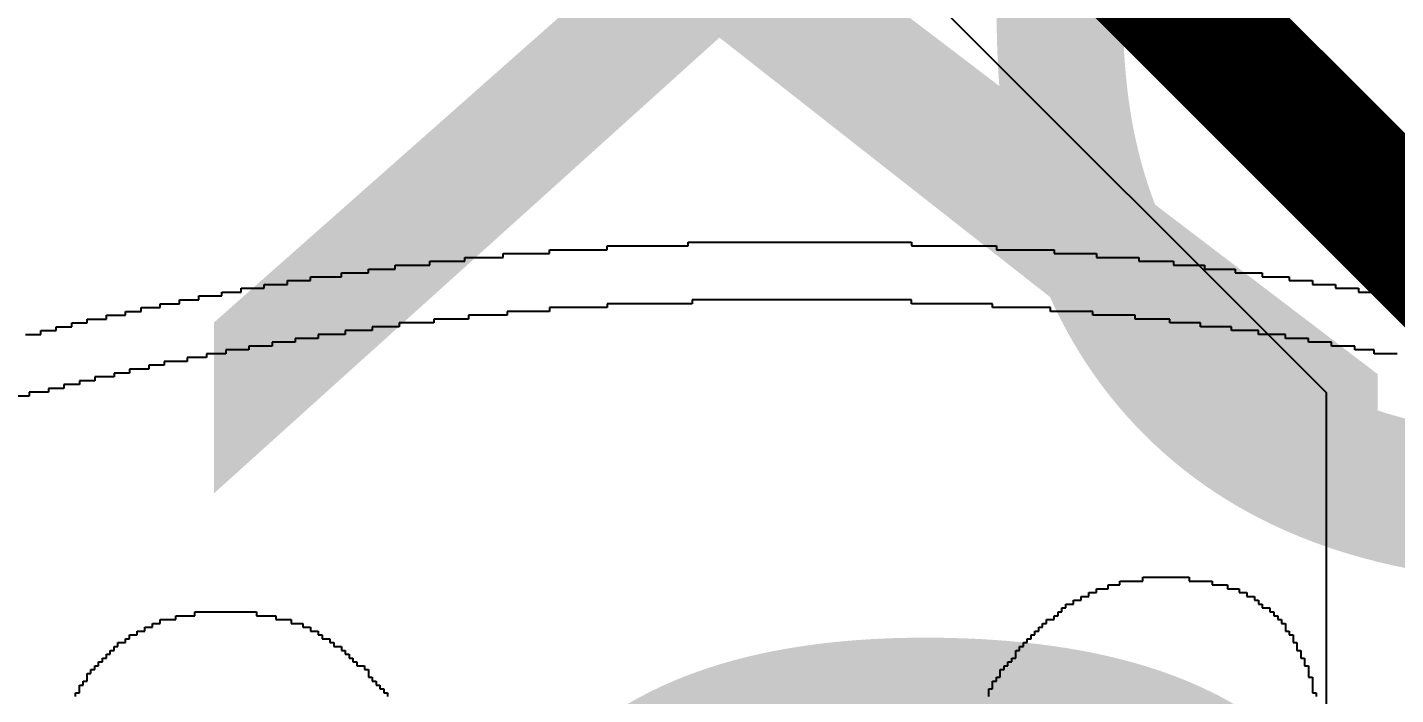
# Model space of a CAD drawing. Header units: millimetres. Extents: x 38.3 to 116.8, y 314 to 397.1.
# Drawn here: x 96.796 to 100.324, y 385.881 to 387.602 of the extents above; entities that cross this region are included whole.
import ezdxf

# ---------------------------------------------------------------- set-up
doc = ezdxf.new("R2010")
doc.units = ezdxf.units.MM
for name, color, linetype in [('BottomOverlay', 54, 'Continuous'), ('TopLayer', 1, 'Continuous'), ('TopOverlay', 2, 'Continuous')]:
    doc.layers.add(name, color=color, linetype=linetype)

# ---------------------------------------------------------------- blocks, each defined once
blk = doc.blocks.new('4S6TMP_L____85')
at = {"layer": 'TopOverlay'}
for p, q in [((-0.4333, 8.3241), (-0.4333, 8.3341)), ((-0.4333, 8.3341), (0.1429, 8.3341)), ((0.1429, 8.3341), (0.1429, 8.3241)), ((-1.0094, 8.2844), (-1.0094, 8.2943)), ((-1.0094, 8.2943), (-0.9101, 8.2943)), ((-0.9101, 8.2943), (-0.9101, 8.3043)), ((-0.9101, 8.3043), (-0.7909, 8.3043)), ((-0.7909, 8.3043), (-0.7909, 8.3142)), ((-0.7909, 8.3142), (-0.6419, 8.3142)), ((-0.6419, 8.3142), (-0.6419, 8.3241)), ((-0.6419, 8.3241), (-0.4333, 8.3241)), ((0.1429, 8.3241), (0.3614, 8.3241)), ((0.3614, 8.3241), (0.3614, 8.3142)), ((0.3614, 8.3142), (0.5104, 8.3142)), ((0.5104, 8.3142), (0.5104, 8.3043)), ((0.5104, 8.3043), (0.6197, 8.3043)), ((0.6197, 8.3043), (0.6197, 8.2943)), ((0.6197, 8.2943), (0.729, 8.2943)), ((0.729, 8.2943), (0.729, 8.2844)), ((-1.2578, 8.2546), (-1.2578, 8.2645)), ((-1.2578, 8.2645), (-1.1883, 8.2645)), ((-1.1883, 8.2645), (-1.1883, 8.2745)), ((-1.1883, 8.2745), (-1.0989, 8.2745)), ((-1.0989, 8.2745), (-1.0989, 8.2844)), ((-1.0989, 8.2844), (-1.0094, 8.2844)), ((0.729, 8.2844), (0.8184, 8.2844)), ((0.8184, 8.2844), (0.8184, 8.2745)), ((0.8184, 8.2745), (0.8979, 8.2745)), ((0.8979, 8.2745), (0.8979, 8.2645)), ((0.8979, 8.2645), (0.9773, 8.2645)), ((0.9773, 8.2645), (0.9773, 8.2546)), ((-1.526, 8.2149), (-1.526, 8.2248)), ((-1.526, 8.2248), (-1.4664, 8.2248)), ((-1.4664, 8.2248), (-1.4664, 8.2347)), ((-1.4664, 8.2347), (-1.4068, 8.2347)), ((-1.4068, 8.2347), (-1.4068, 8.2447)), ((-1.4068, 8.2447), (-1.3273, 8.2447)), ((-1.3273, 8.2447), (-1.3273, 8.2546)), ((-1.3273, 8.2546), (-1.2578, 8.2546)), ((0.9773, 8.2546), (1.0469, 8.2546)), ((1.0469, 8.2546), (1.0469, 8.2447)), ((1.0469, 8.2447), (1.1164, 8.2447)), ((1.1164, 8.2447), (1.1164, 8.2347)), ((1.1164, 8.2347), (1.176, 8.2347)), ((1.176, 8.2347), (1.176, 8.2248)), ((1.176, 8.2248), (1.2356, 8.2248)), ((1.2356, 8.2248), (1.2356, 8.2149)), ((-1.7446, 8.1751), (-1.7446, 8.1851)), ((-1.7446, 8.1851), (-1.6949, 8.1851)), ((-1.6949, 8.1851), (-1.6949, 8.195)), ((-1.6949, 8.195), (-1.6353, 8.195)), ((-1.6353, 8.195), (-1.6353, 8.2049)), ((-1.6353, 8.2049), (-1.5856, 8.2049)), ((-1.5856, 8.2049), (-1.5856, 8.2149)), ((-1.5856, 8.2149), (-1.526, 8.2149)), ((0.1429, 8.1851), (-0.4233, 8.1851)), ((-0.4233, 8.1851), (-0.4233, 8.1751)), ((0.1429, 8.1751), (0.1429, 8.1851)), ((1.2356, 8.2149), (1.2952, 8.2149)), ((1.2952, 8.2149), (1.2952, 8.2049)), ((1.2952, 8.2049), (1.3548, 8.2049)), ((1.3548, 8.2049), (1.3548, 8.195)), ((1.3548, 8.195), (1.4045, 8.195)), ((-1.8836, 8.1453), (-1.8836, 8.1553)), ((-1.8836, 8.1553), (-1.8439, 8.1553)), ((-1.8439, 8.1553), (-1.8439, 8.1652)), ((-1.8439, 8.1652), (-1.7942, 8.1652)), ((-1.7942, 8.1652), (-1.7942, 8.1751)), ((-1.7942, 8.1751), (-1.7446, 8.1751)), ((-0.7909, 8.1553), (-0.9002, 8.1553)), ((-0.9002, 8.1553), (-0.9002, 8.1453)), ((-0.6419, 8.1652), (-0.7909, 8.1652)), ((-0.7909, 8.1652), (-0.7909, 8.1553)), ((-0.4233, 8.1751), (-0.6419, 8.1751)), ((-0.6419, 8.1751), (-0.6419, 8.1652)), ((0.3515, 8.1751), (0.1429, 8.1751)), ((0.3515, 8.1652), (0.3515, 8.1751)), ((0.5005, 8.1652), (0.3515, 8.1652)), ((0.5005, 8.1553), (0.5005, 8.1652)), ((0.6098, 8.1553), (0.5005, 8.1553)), ((0.6098, 8.1453), (0.6098, 8.1553)), ((-2.0624, 8.1056), (-2.0624, 8.1155)), ((-2.0624, 8.1155), (-2.0227, 8.1155)), ((-2.0227, 8.1155), (-2.0227, 8.1255)), ((-2.0227, 8.1255), (-1.983, 8.1255)), ((-1.983, 8.1255), (-1.983, 8.1354)), ((-1.983, 8.1354), (-1.9333, 8.1354)), ((-1.9333, 8.1354), (-1.9333, 8.1453)), ((-1.9333, 8.1453), (-1.8836, 8.1453)), ((-1.1783, 8.1155), (-1.2479, 8.1155)), ((-1.2479, 8.1155), (-1.2479, 8.1056)), ((-1.0889, 8.1255), (-1.1783, 8.1255)), ((-1.1783, 8.1255), (-1.1783, 8.1155)), ((-0.9995, 8.1354), (-1.0889, 8.1354)), ((-1.0889, 8.1354), (-1.0889, 8.1255)), ((-0.9002, 8.1453), (-0.9995, 8.1453)), ((-0.9995, 8.1453), (-0.9995, 8.1354)), ((0.7191, 8.1453), (0.6098, 8.1453)), ((0.7191, 8.1354), (0.7191, 8.1453)), ((0.8085, 8.1354), (0.7191, 8.1354)), ((0.8085, 8.1255), (0.8085, 8.1354)), ((0.8879, 8.1255), (0.8085, 8.1255)), ((0.8879, 8.1155), (0.8879, 8.1255)), ((0.9674, 8.1155), (0.8879, 8.1155)), ((0.9674, 8.1056), (0.9674, 8.1155)), ((-2.1419, 8.0957), (-2.1022, 8.0957)), ((-2.1022, 8.0957), (-2.1022, 8.1056)), ((-2.1022, 8.1056), (-2.0624, 8.1056)), ((-1.3869, 8.0857), (-1.4465, 8.0857)), ((-1.4465, 8.0857), (-1.4465, 8.0758)), ((-1.3174, 8.0957), (-1.3869, 8.0957)), ((-1.3869, 8.0957), (-1.3869, 8.0857)), ((-1.2479, 8.1056), (-1.3174, 8.1056)), ((-1.3174, 8.1056), (-1.3174, 8.0957)), ((1.0369, 8.1056), (0.9674, 8.1056)), ((1.0369, 8.0957), (1.0369, 8.1056)), ((1.1065, 8.0957), (1.0369, 8.0957)), ((1.1065, 8.0857), (1.1065, 8.0957)), ((1.1661, 8.0857), (1.1065, 8.0857)), ((1.1661, 8.0758), (1.1661, 8.0857)), ((-1.6253, 8.046), (-1.675, 8.046)), ((-1.675, 8.046), (-1.675, 8.0361)), ((-1.5657, 8.0559), (-1.6253, 8.0559)), ((-1.6253, 8.0559), (-1.6253, 8.046)), ((-1.5061, 8.0659), (-1.5657, 8.0659)), ((-1.5657, 8.0659), (-1.5657, 8.0559)), ((-1.4465, 8.0758), (-1.5061, 8.0758)), ((-1.5061, 8.0758), (-1.5061, 8.0659)), ((1.2257, 8.0758), (1.1661, 8.0758)), ((1.2257, 8.0659), (1.2257, 8.0758)), ((1.2853, 8.0659), (1.2257, 8.0659)), ((1.2853, 8.0559), (1.2853, 8.0659)), ((1.335, 8.0559), (1.2853, 8.0559)), ((1.335, 8.046), (1.335, 8.0559)), ((1.3946, 8.046), (1.335, 8.046)), ((-1.7843, 8.0162), (-1.824, 8.0162)), ((-1.824, 8.0162), (-1.824, 8.0063)), ((-1.7247, 8.0261), (-1.7843, 8.0261)), ((-1.7843, 8.0261), (-1.7843, 8.0162)), ((-1.675, 8.0361), (-1.7247, 8.0361)), ((-1.7247, 8.0361), (-1.7247, 8.0261)), ((-1.9631, 7.9765), (-2.0028, 7.9765)), ((-2.0028, 7.9765), (-2.0028, 7.9665)), ((-1.9134, 7.9864), (-1.9631, 7.9864)), ((-1.9631, 7.9864), (-1.9631, 7.9765)), ((-1.8737, 7.9963), (-1.9134, 7.9963)), ((-1.9134, 7.9963), (-1.9134, 7.9864)), ((-1.824, 8.0063), (-1.8737, 8.0063)), ((-1.8737, 8.0063), (-1.8737, 7.9963)), ((-2.0823, 7.9467), (-2.132, 7.9467)), ((-2.132, 7.9467), (-2.132, 7.9367)), ((-2.0426, 7.9566), (-2.0823, 7.9566)), ((-2.0823, 7.9566), (-2.0823, 7.9467)), ((-2.0028, 7.9665), (-2.0426, 7.9665)), ((-2.0426, 7.9665), (-2.0426, 7.9566)), ((-2.132, 7.9367), (-2.1717, 7.9367)), ((0.6495, 7.44), (0.6495, 7.45)), ((0.6495, 7.45), (0.6793, 7.45)), ((0.6793, 7.45), (0.6793, 7.4599)), ((0.6793, 7.4599), (0.7389, 7.4599)), ((0.7389, 7.4599), (0.7389, 7.4698)), ((0.7389, 7.4698), (0.8581, 7.4698)), ((0.8581, 7.4698), (0.8581, 7.4599)), ((0.8581, 7.4599), (0.9177, 7.4599)), ((0.9177, 7.4599), (0.9177, 7.45)), ((0.9177, 7.45), (0.9575, 7.45)), ((0.9575, 7.45), (0.9575, 7.44)), ((0.5601, 7.4003), (0.5601, 7.4102)), ((0.5601, 7.4102), (0.58, 7.4102)), ((0.58, 7.4102), (0.58, 7.4202)), ((0.58, 7.4202), (0.5998, 7.4202)), ((0.5998, 7.4202), (0.5998, 7.4301)), ((0.5998, 7.4301), (0.6197, 7.4301)), ((0.6197, 7.4301), (0.6197, 7.44)), ((0.6197, 7.44), (0.6495, 7.44)), ((0.9575, 7.44), (0.9873, 7.44)), ((0.9873, 7.44), (0.9873, 7.4301)), ((0.9873, 7.4301), (1.0071, 7.4301)), ((1.0071, 7.4301), (1.0071, 7.4202)), ((1.0071, 7.4202), (1.027, 7.4202)), ((1.027, 7.4202), (1.027, 7.4102)), ((1.027, 7.4102), (1.0369, 7.4102)), ((1.0369, 7.4102), (1.0369, 7.4003)), ((-1.7048, 7.3705), (-1.7048, 7.3804)), ((-1.7048, 7.3804), (-1.5459, 7.3804)), ((-1.5459, 7.3804), (-1.5459, 7.3705)), ((0.5204, 7.3705), (0.5204, 7.3804)), ((0.5204, 7.3804), (0.5303, 7.3804)), ((0.5303, 7.3804), (0.5303, 7.3904)), ((0.5303, 7.3904), (0.5402, 7.3904)), ((0.5402, 7.3904), (0.5402, 7.4003)), ((0.5402, 7.4003), (0.5601, 7.4003)), ((1.0369, 7.4003), (1.0469, 7.4003)), ((1.0469, 7.4003), (1.0469, 7.3904)), ((1.0469, 7.3904), (1.0667, 7.3904)), ((1.0667, 7.3904), (1.0667, 7.3804)), ((1.0667, 7.3804), (1.0767, 7.3804)), ((1.0767, 7.3804), (1.0767, 7.3705)), ((-1.834, 7.3307), (-1.834, 7.3407)), ((-1.834, 7.3407), (-1.8141, 7.3407)), ((-1.8141, 7.3407), (-1.8141, 7.3506)), ((-1.8141, 7.3506), (-1.7942, 7.3506)), ((-1.7942, 7.3506), (-1.7942, 7.3606)), ((-1.7942, 7.3606), (-1.7545, 7.3606)), ((-1.7545, 7.3606), (-1.7545, 7.3705)), ((-1.7545, 7.3705), (-1.7048, 7.3705)), ((-1.5459, 7.3705), (-1.4962, 7.3705)), ((-1.4962, 7.3705), (-1.4962, 7.3606)), ((-1.4962, 7.3606), (-1.4565, 7.3606)), ((-1.4565, 7.3606), (-1.4565, 7.3506)), ((-1.4565, 7.3506), (-1.4267, 7.3506)), ((-1.4267, 7.3506), (-1.4267, 7.3407)), ((-1.4267, 7.3407), (-1.4068, 7.3407)), ((-1.4068, 7.3407), (-1.4068, 7.3307)), ((0.4707, 7.3307), (0.4707, 7.3407)), ((0.4707, 7.3407), (0.4806, 7.3407)), ((0.4806, 7.3407), (0.4806, 7.3506)), ((0.4806, 7.3506), (0.4906, 7.3506)), ((0.4906, 7.3506), (0.4906, 7.3606)), ((0.4906, 7.3606), (0.5104, 7.3606)), ((0.5104, 7.3606), (0.5104, 7.3705)), ((0.5104, 7.3705), (0.5204, 7.3705)), ((1.0767, 7.3705), (1.0866, 7.3705)), ((1.0866, 7.3705), (1.0866, 7.3606)), ((1.0866, 7.3606), (1.0965, 7.3606)), ((1.0965, 7.3606), (1.0965, 7.3506)), ((1.0965, 7.3506), (1.1065, 7.3506)), ((1.1065, 7.3506), (1.1065, 7.3407)), ((1.1065, 7.3407), (1.1065, 7.3307)), ((-1.8836, 7.3009), (-1.8836, 7.3109)), ((-1.8836, 7.3109), (-1.8737, 7.3109)), ((-1.8737, 7.3109), (-1.8737, 7.3208)), ((-1.8737, 7.3208), (-1.8538, 7.3208)), ((-1.8538, 7.3208), (-1.8538, 7.3307)), ((-1.8538, 7.3307), (-1.834, 7.3307)), ((-1.4068, 7.3307), (-1.3869, 7.3307)), ((-1.3869, 7.3307), (-1.3869, 7.3208)), ((-1.3869, 7.3208), (-1.377, 7.3208)), ((-1.377, 7.3208), (-1.377, 7.3109)), ((-1.377, 7.3109), (-1.3571, 7.3109)), ((-1.3571, 7.3109), (-1.3571, 7.3009)), ((0.4409, 7.3009), (0.4409, 7.3109)), ((0.4409, 7.3109), (0.4508, 7.3109)), ((0.4508, 7.3109), (0.4508, 7.3208)), ((0.4508, 7.3208), (0.4608, 7.3208)), ((0.4608, 7.3208), (0.4608, 7.3307)), ((0.4608, 7.3307), (0.4707, 7.3307)), ((1.1065, 7.3307), (1.1164, 7.3307)), ((1.1164, 7.3307), (1.1164, 7.3208)), ((1.1164, 7.3208), (1.1263, 7.3208)), ((1.1263, 7.3208), (1.1263, 7.3109)), ((1.1263, 7.3109), (1.1263, 7.3009)), ((-1.9333, 7.2612), (-1.9333, 7.2711)), ((-1.9333, 7.2711), (-1.9234, 7.2711)), ((-1.9234, 7.2711), (-1.9234, 7.2811)), ((-1.9234, 7.2811), (-1.9134, 7.2811)), ((-1.9134, 7.2811), (-1.9134, 7.291)), ((-1.9134, 7.291), (-1.9035, 7.291)), ((-1.9035, 7.291), (-1.9035, 7.3009)), ((-1.9035, 7.3009), (-1.8836, 7.3009)), ((-1.3571, 7.3009), (-1.3472, 7.3009)), ((-1.3472, 7.3009), (-1.3472, 7.291)), ((-1.3472, 7.291), (-1.3273, 7.291)), ((-1.3273, 7.291), (-1.3273, 7.2811)), ((-1.3273, 7.2811), (-1.3174, 7.2811)), ((-1.3174, 7.2811), (-1.3174, 7.2711)), ((-1.3174, 7.2711), (-1.3075, 7.2711)), ((-1.3075, 7.2711), (-1.3075, 7.2612)), ((0.4111, 7.2711), (0.4111, 7.2811)), ((0.4111, 7.2811), (0.421, 7.2811)), ((0.4111, 7.2612), (0.4111, 7.2711)), ((0.421, 7.2811), (0.421, 7.291)), ((0.421, 7.291), (0.431, 7.291)), ((0.431, 7.291), (0.431, 7.3009)), ((0.431, 7.3009), (0.4409, 7.3009)), ((1.1263, 7.3009), (1.1363, 7.3009)), ((1.1363, 7.3009), (1.1363, 7.291)), ((1.1363, 7.291), (1.1363, 7.2811)), ((1.1363, 7.2811), (1.1462, 7.2811)), ((1.1462, 7.2811), (1.1462, 7.2711)), ((1.1462, 7.2711), (1.1462, 7.2612)), ((-1.9631, 7.2314), (-1.9631, 7.2413)), ((-1.9631, 7.2413), (-1.9532, 7.2413)), ((-1.9532, 7.2413), (-1.9532, 7.2513)), ((-1.9532, 7.2513), (-1.9432, 7.2513)), ((-1.9432, 7.2513), (-1.9432, 7.2612)), ((-1.9432, 7.2612), (-1.9333, 7.2612)), ((-1.3075, 7.2612), (-1.2975, 7.2612)), ((-1.2975, 7.2612), (-1.2975, 7.2513)), ((-1.2975, 7.2513), (-1.2876, 7.2513)), ((-1.2876, 7.2513), (-1.2876, 7.2413)), ((-1.2876, 7.2413), (-1.2677, 7.2413)), ((-1.2677, 7.2413), (-1.2677, 7.2314)), ((0.3813, 7.2314), (0.3813, 7.2413)), ((0.3813, 7.2413), (0.3912, 7.2413)), ((0.3912, 7.2413), (0.3912, 7.2513)), ((0.3912, 7.2513), (0.4012, 7.2513)), ((0.4012, 7.2513), (0.4012, 7.2612)), ((0.4012, 7.2612), (0.4111, 7.2612)), ((1.1462, 7.2612), (1.1561, 7.2612)), ((1.1561, 7.2612), (1.1561, 7.2513)), ((1.1561, 7.2513), (1.1561, 7.2413)), ((1.1561, 7.2413), (1.1661, 7.2413)), ((1.1661, 7.2413), (1.1661, 7.2314)), ((-1.9929, 7.1917), (-1.9929, 7.2016)), ((-1.9929, 7.2016), (-1.983, 7.2016)), ((-1.983, 7.2115), (-1.983, 7.2215)), ((-1.983, 7.2215), (-1.973, 7.2215)), ((-1.983, 7.2016), (-1.983, 7.2115)), ((-1.973, 7.2215), (-1.973, 7.2314)), ((-1.973, 7.2314), (-1.9631, 7.2314)), ((-1.2677, 7.2314), (-1.2578, 7.2314)), ((-1.2578, 7.2314), (-1.2578, 7.2215)), ((-1.2578, 7.2215), (-1.2578, 7.2115)), ((-1.2578, 7.2115), (-1.2479, 7.2115)), ((-1.2479, 7.2115), (-1.2479, 7.2016)), ((-1.2479, 7.2016), (-1.2379, 7.2016)), ((-1.2379, 7.2016), (-1.2379, 7.1917)), ((0.3515, 7.1917), (0.3515, 7.2016)), ((0.3515, 7.2016), (0.3614, 7.2016)), ((0.3614, 7.2016), (0.3614, 7.2115)), ((0.3614, 7.2115), (0.3714, 7.2115)), ((0.3714, 7.2215), (0.3714, 7.2314)), ((0.3714, 7.2314), (0.3813, 7.2314)), ((0.3714, 7.2115), (0.3714, 7.2215)), ((1.1661, 7.2314), (1.1661, 7.2215)), ((1.1661, 7.2215), (1.1661, 7.2115)), ((1.1661, 7.2115), (1.176, 7.2115)), ((1.176, 7.2115), (1.176, 7.2016)), ((1.176, 7.2016), (1.176, 7.1917)), ((-2.0128, 7.1619), (-2.0128, 7.1718)), ((-2.0128, 7.1718), (-2.0028, 7.1718)), ((-2.0028, 7.1817), (-2.0028, 7.1917)), ((-2.0028, 7.1917), (-1.9929, 7.1917)), ((-2.0028, 7.1718), (-2.0028, 7.1817)), ((-1.2379, 7.1917), (-1.228, 7.1917)), ((-1.228, 7.1917), (-1.228, 7.1817)), ((-1.228, 7.1817), (-1.2181, 7.1817)), ((-1.2181, 7.1817), (-1.2181, 7.1718)), ((-1.2181, 7.1718), (-1.2081, 7.1718)), ((-1.2081, 7.1718), (-1.2081, 7.1619)), ((0.3416, 7.1718), (0.3416, 7.1817)), ((0.3416, 7.1817), (0.3515, 7.1817)), ((0.3416, 7.1619), (0.3416, 7.1718)), ((0.3515, 7.1817), (0.3515, 7.1917)), ((1.176, 7.1917), (1.176, 7.1817)), ((1.176, 7.1817), (1.176, 7.1718)), ((1.176, 7.1718), (1.1859, 7.1718)), ((1.1859, 7.1718), (1.1859, 7.1619))]:
    blk.add_line(p, q, dxfattribs=at)

msp = doc.modelspace()

# ---------------------------------------------------------------- linework, layer by layer
at = {"layer": 'TopLayer'}
for p, q in [((97.212, 389.5926), (100.1446, 386.66)), ((100.1446, 386.66), (100.1446, 358.8416))]:
    msp.add_line(p, q, dxfattribs=at)
at = {"layer": 'TopLayer', "const_width": 0.354}
msp.add_lwpolyline([(97.394, 390.032), (100.584, 386.842)], dxfattribs=at)

# ---------------------------------------------------------------- block references
msp.add_blockref('4S6TMP_L____85', (98.933, 378.714))

# ---------------------------------------------------------------- texts
at = {"layer": 'BottomOverlay', "text_generation_flag": 2}
for s, p in [('Kenwood TS-50S', (100.2773, 388.874)), ('Digital Interface by', (102.2951, 388.874))]:
    msp.add_text(s, height=2.999999, rotation=90, dxfattribs=at).set_placement(p)

doc.saveas('drawing.dxf')
